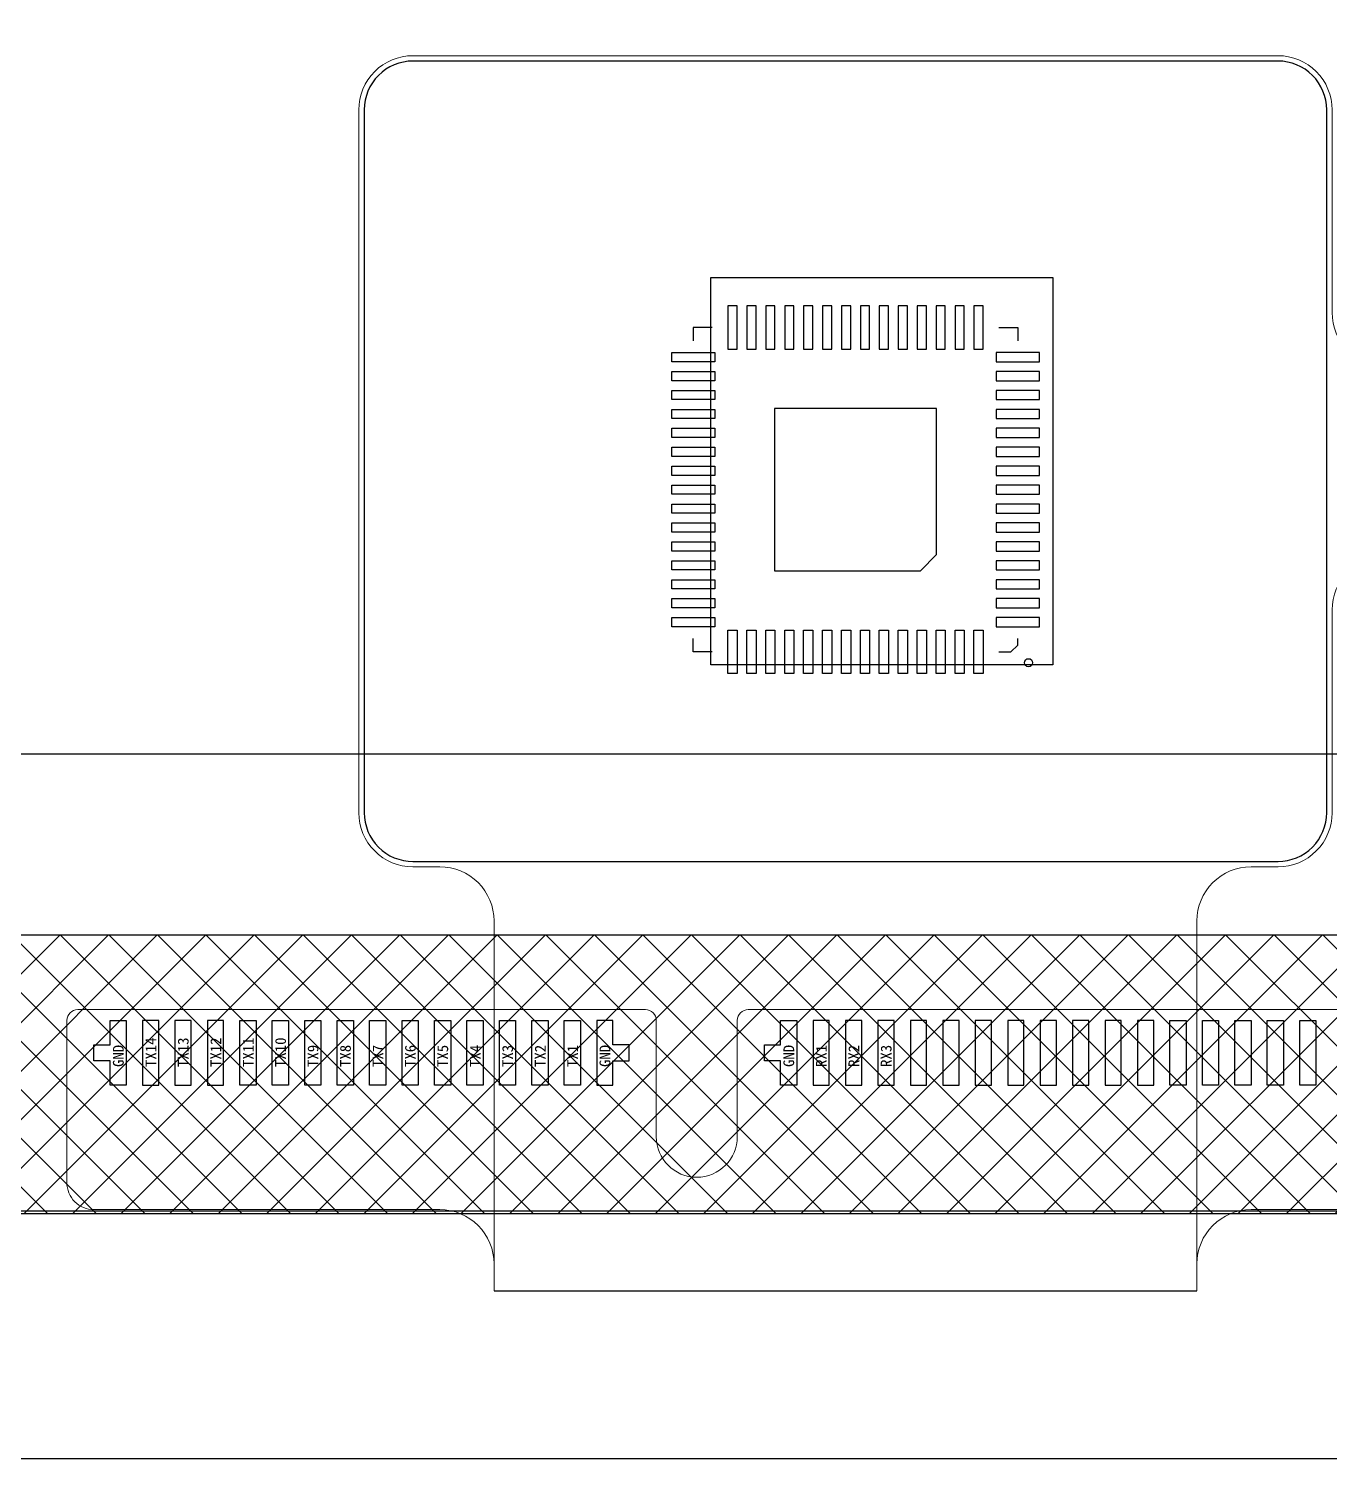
# Model space of a CAD drawing. Header units: millimetres. Extents: x 5678 to 6868, y 431 to 1273.
# Drawn here: x 6555.01 to 6579.07, y 850.63 to 877.07 of the extents above; entities that cross this region are included whole.
import ezdxf

# ---------------------------------------------------------------- set-up
doc = ezdxf.new("R2010")
doc.units = ezdxf.units.MM
doc.layers.add('BOT ITO', color=6, linetype='Continuous', lineweight=9)
doc.layers.add('TP-FPC', color=20, linetype='Continuous', lineweight=9)
for name, color, linetype in [('DIM', 3, 'Continuous'), ('Lens', 6, 'Continuous'), ('sensor OD', 7, 'Continuous')]:
    doc.layers.add(name, color=color, linetype=linetype)
doc.styles.add('黑体', font='simhei.ttf')

# ---------------------------------------------------------------- blocks, each defined once
blk = doc.blocks.new('zw$FAE')
at = {"color": 4, "linetype": 'Continuous'}
blk.add_lwpolyline([(82.05, -0.3), (82.05, -98.9, -0.414214), (81.75, -99.2), (-81.75, -99.2, -0.414214), (-82.05, -98.9), (-82.05, -0.3, -0.414214), (-81.75, 0), (81.75, 0, -0.414214)], format="xyb", close=True, dxfattribs=at)

msp = doc.modelspace()

# ---------------------------------------------------------------- hatches: boundary and pattern name
at = {"layer": 'DIM'}
h = msp.add_hatch(dxfattribs=at)
h.set_pattern_fill('ANSI37', color=252, scale=0.2, style=0)
h.set_pattern_definition([(45, (-2849.8794, 2205.1013), (-0.449012806, 0.449012806), []), (135, (-2849.8794, 2205.1013), (-0.449012806, -0.449012806), [])])
h.paths.add_polyline_path([(6629.0645, 860.3058), (6629.0645, 855.1458), (6694.0364, 855.1458), (6694.0364, 855.9508), (6690.329, 860.3058)])
h.paths.add_polyline_path([(6595.3433, 855.1458), (6595.3433, 860.3058), (6533.7337, 860.3058), (6529.8364, 855.9508), (6529.8364, 855.1458)])

# ---------------------------------------------------------------- linework, layer by layer
at = {"color": 6}
msp.add_lwpolyline([(6525.6164, 958.2058), (6525.6164, 855.6258, 0.4142136), (6530.6164, 850.6258), (6696.4964, 850.6258, 0.4142136), (6701.4964, 855.6258), (6701.4964, 958.2058, 0.4142136), (6696.4964, 963.2058), (6530.6164, 963.2058, 0.4142136)], format="xyb", close=True, dxfattribs=at)
msp.add_lwpolyline([(6579.0164, 862.5658), (6579.0164, 875.5658, 0.4142136), (6578.1164, 876.4658), (6562.1164, 876.4658, 0.4142136), (6561.2164, 875.5658), (6561.2164, 862.5658, 0.4142136), (6562.1164, 861.6658), (6578.1164, 861.6658, 0.4142136)], format="xyb", close=True)
msp.add_lwpolyline([(6567.6235, 872.4644), (6573.9522, 872.4644), (6573.9522, 865.299), (6567.6235, 865.299)], close=True)
at = {"color": 3}
for points in [[(6567.9425, 871.14), (6568.1125, 871.14), (6568.1125, 871.94), (6567.9425, 871.94)], [(6568.2925, 871.14), (6568.4625, 871.14), (6568.4625, 871.94), (6568.2925, 871.94)], [(6568.6425, 871.14), (6568.8125, 871.14), (6568.8125, 871.94), (6568.6425, 871.94)], [(6568.9925, 871.14), (6569.1625, 871.14), (6569.1625, 871.94), (6568.9925, 871.94)], [(6569.3425, 871.14), (6569.5125, 871.14), (6569.5125, 871.94), (6569.3425, 871.94)], [(6569.6925, 871.14), (6569.8625, 871.14), (6569.8625, 871.94), (6569.6925, 871.94)], [(6570.0425, 871.14), (6570.2125, 871.14), (6570.2125, 871.94), (6570.0425, 871.94)], [(6570.3925, 871.14), (6570.5625, 871.14), (6570.5625, 871.94), (6570.3925, 871.94)], [(6570.7425, 871.14), (6570.9125, 871.14), (6570.9125, 871.94), (6570.7425, 871.94)], [(6571.0925, 871.14), (6571.2625, 871.14), (6571.2625, 871.94), (6571.0925, 871.94)], [(6571.4425, 871.14), (6571.6125, 871.14), (6571.6125, 871.94), (6571.4425, 871.94)], [(6571.7925, 871.14), (6571.9625, 871.14), (6571.9625, 871.94), (6571.7925, 871.94)], [(6572.1425, 871.14), (6572.3125, 871.14), (6572.3125, 871.94), (6572.1425, 871.94)], [(6572.4925, 871.14), (6572.6625, 871.14), (6572.6625, 871.94), (6572.4925, 871.94)], [(6567.7025, 871.075), (6567.7025, 870.905), (6566.9025, 870.905), (6566.9025, 871.075)], [(6572.9025, 871.075), (6572.9025, 870.905), (6573.7025, 870.905), (6573.7025, 871.075)], [(6567.7025, 870.725), (6567.7025, 870.555), (6566.9025, 870.555), (6566.9025, 870.725)], [(6572.9025, 870.725), (6572.9025, 870.555), (6573.7025, 870.555), (6573.7025, 870.725)], [(6567.7025, 870.375), (6567.7025, 870.205), (6566.9025, 870.205), (6566.9025, 870.375)], [(6572.9025, 870.375), (6572.9025, 870.205), (6573.7025, 870.205), (6573.7025, 870.375)], [(6567.7025, 870.025), (6567.7025, 869.855), (6566.9025, 869.855), (6566.9025, 870.025)], [(6571.8025, 870.04), (6568.8025, 870.04), (6568.8025, 867.04), (6571.5025, 867.04), (6571.8025, 867.34)], [(6572.9025, 870.025), (6572.9025, 869.855), (6573.7025, 869.855), (6573.7025, 870.025)], [(6567.7025, 869.675), (6567.7025, 869.505), (6566.9025, 869.505), (6566.9025, 869.675)], [(6572.9025, 869.675), (6572.9025, 869.505), (6573.7025, 869.505), (6573.7025, 869.675)], [(6567.7025, 869.325), (6567.7025, 869.155), (6566.9025, 869.155), (6566.9025, 869.325)], [(6572.9025, 869.325), (6572.9025, 869.155), (6573.7025, 869.155), (6573.7025, 869.325)], [(6567.7025, 868.975), (6567.7025, 868.805), (6566.9025, 868.805), (6566.9025, 868.975)], [(6572.9025, 868.975), (6572.9025, 868.805), (6573.7025, 868.805), (6573.7025, 868.975)], [(6567.7025, 868.625), (6567.7025, 868.455), (6566.9025, 868.455), (6566.9025, 868.625)], [(6572.9025, 868.625), (6572.9025, 868.455), (6573.7025, 868.455), (6573.7025, 868.625)], [(6567.7025, 868.275), (6567.7025, 868.105), (6566.9025, 868.105), (6566.9025, 868.275)], [(6572.9025, 868.275), (6572.9025, 868.105), (6573.7025, 868.105), (6573.7025, 868.275)], [(6567.7025, 867.925), (6567.7025, 867.755), (6566.9025, 867.755), (6566.9025, 867.925)], [(6572.9025, 867.925), (6572.9025, 867.755), (6573.7025, 867.755), (6573.7025, 867.925)], [(6567.7025, 867.575), (6567.7025, 867.405), (6566.9025, 867.405), (6566.9025, 867.575)], [(6572.9025, 867.575), (6572.9025, 867.405), (6573.7025, 867.405), (6573.7025, 867.575)], [(6567.7025, 867.225), (6567.7025, 867.055), (6566.9025, 867.055), (6566.9025, 867.225)], [(6572.9025, 867.225), (6572.9025, 867.055), (6573.7025, 867.055), (6573.7025, 867.225)], [(6567.7025, 866.875), (6567.7025, 866.705), (6566.9025, 866.705), (6566.9025, 866.875)], [(6572.9025, 866.875), (6572.9025, 866.705), (6573.7025, 866.705), (6573.7025, 866.875)], [(6567.7025, 866.525), (6567.7025, 866.355), (6566.9025, 866.355), (6566.9025, 866.525)], [(6572.9025, 866.525), (6572.9025, 866.355), (6573.7025, 866.355), (6573.7025, 866.525)], [(6567.7025, 866.175), (6567.7025, 866.005), (6566.9025, 866.005), (6566.9025, 866.175)], [(6572.9025, 866.175), (6572.9025, 866.005), (6573.7025, 866.005), (6573.7025, 866.175)], [(6567.9425, 865.94), (6568.1125, 865.94), (6568.1125, 865.14), (6567.9425, 865.14)], [(6568.2925, 865.94), (6568.4625, 865.94), (6568.4625, 865.14), (6568.2925, 865.14)], [(6568.6425, 865.94), (6568.8125, 865.94), (6568.8125, 865.14), (6568.6425, 865.14)], [(6568.9925, 865.94), (6569.1625, 865.94), (6569.1625, 865.14), (6568.9925, 865.14)], [(6569.3425, 865.94), (6569.5125, 865.94), (6569.5125, 865.14), (6569.3425, 865.14)], [(6569.6925, 865.94), (6569.8625, 865.94), (6569.8625, 865.14), (6569.6925, 865.14)], [(6570.0425, 865.94), (6570.2125, 865.94), (6570.2125, 865.14), (6570.0425, 865.14)], [(6570.3925, 865.94), (6570.5625, 865.94), (6570.5625, 865.14), (6570.3925, 865.14)], [(6570.7425, 865.94), (6570.9125, 865.94), (6570.9125, 865.14), (6570.7425, 865.14)], [(6571.0925, 865.94), (6571.2625, 865.94), (6571.2625, 865.14), (6571.0925, 865.14)], [(6571.4425, 865.94), (6571.6125, 865.94), (6571.6125, 865.14), (6571.4425, 865.14)], [(6571.7925, 865.94), (6571.9625, 865.94), (6571.9625, 865.14), (6571.7925, 865.14)], [(6572.1425, 865.94), (6572.3125, 865.94), (6572.3125, 865.14), (6572.1425, 865.14)], [(6572.4925, 865.94), (6572.6625, 865.94), (6572.6625, 865.14), (6572.4925, 865.14)]]:
    msp.add_lwpolyline(points, close=True, dxfattribs=at)
for points in [[(6567.6525, 871.54), (6567.3025, 871.54), (6567.3025, 871.29)], [(6572.9525, 871.54), (6573.3025, 871.54), (6573.3025, 871.29)], [(6567.6525, 865.54), (6567.3025, 865.54), (6567.3025, 865.79)], [(6572.9525, 865.54), (6573.1775, 865.54), (6573.3025, 865.665), (6573.3025, 865.79)]]:
    msp.add_lwpolyline(points, dxfattribs=at)
at = {"color": 1}
for points in [[(6556.8164, 857.5258), (6556.5164, 857.5258), (6556.5164, 857.9758), (6556.2164, 857.9758), (6556.2164, 858.2758), (6556.5164, 858.2758), (6556.5164, 858.7258), (6556.8164, 858.7258)], [(6565.5164, 857.5258), (6565.8164, 857.5258), (6565.8164, 857.9758), (6566.1164, 857.9758), (6566.1164, 858.2758), (6565.8164, 858.2758), (6565.8164, 858.7258), (6565.5164, 858.7258)], [(6569.2164, 857.5258), (6568.9164, 857.5258), (6568.9164, 857.9758), (6568.6164, 857.9758), (6568.6164, 858.2758), (6568.9164, 858.2758), (6568.9164, 858.7258), (6569.2164, 858.7258)]]:
    msp.add_lwpolyline(points, close=True, dxfattribs=at)
at = {"color": 6}
for points in [[(6557.1164, 857.5258), (6557.4164, 857.5258), (6557.4164, 858.7258), (6557.1164, 858.7258)], [(6557.7164, 857.5258), (6558.0164, 857.5258), (6558.0164, 858.7258), (6557.7164, 858.7258)], [(6558.3164, 857.5258), (6558.6164, 857.5258), (6558.6164, 858.7258), (6558.3164, 858.7258)], [(6559.2164, 857.5258), (6558.9164, 857.5258), (6558.9164, 858.7258), (6559.2164, 858.7258)], [(6559.8164, 857.5258), (6559.5164, 857.5258), (6559.5164, 858.7258), (6559.8164, 858.7258)], [(6560.4164, 857.5258), (6560.1164, 857.5258), (6560.1164, 858.7258), (6560.4164, 858.7258)], [(6561.0164, 857.5258), (6560.7164, 857.5258), (6560.7164, 858.7258), (6561.0164, 858.7258)], [(6561.6164, 857.5258), (6561.3164, 857.5258), (6561.3164, 858.7258), (6561.6164, 858.7258)], [(6562.2164, 857.5258), (6561.9164, 857.5258), (6561.9164, 858.7258), (6562.2164, 858.7258)], [(6562.8164, 857.5258), (6562.5164, 857.5258), (6562.5164, 858.7258), (6562.8164, 858.7258)], [(6563.4164, 857.5258), (6563.1164, 857.5258), (6563.1164, 858.7258), (6563.4164, 858.7258)], [(6564.0164, 857.5258), (6563.7164, 857.5258), (6563.7164, 858.7258), (6564.0164, 858.7258)], [(6564.6164, 857.5258), (6564.3164, 857.5258), (6564.3164, 858.7258), (6564.6164, 858.7258)], [(6565.2164, 857.5258), (6564.9164, 857.5258), (6564.9164, 858.7258), (6565.2164, 858.7258)], [(6569.5164, 857.5258), (6569.8164, 857.5258), (6569.8164, 858.7258), (6569.5164, 858.7258)], [(6570.1164, 857.5258), (6570.4164, 857.5258), (6570.4164, 858.7258), (6570.1164, 858.7258)], [(6570.7164, 857.5258), (6571.0164, 857.5258), (6571.0164, 858.7258), (6570.7164, 858.7258)], [(6571.3164, 857.5258), (6571.6164, 857.5258), (6571.6164, 858.7258), (6571.3164, 858.7258)], [(6571.9164, 857.5258), (6572.2164, 857.5258), (6572.2164, 858.7258), (6571.9164, 858.7258)], [(6572.5164, 857.5258), (6572.8164, 857.5258), (6572.8164, 858.7258), (6572.5164, 858.7258)], [(6573.1164, 857.5258), (6573.4164, 857.5258), (6573.4164, 858.7258), (6573.1164, 858.7258)], [(6573.7164, 857.5258), (6574.0164, 857.5258), (6574.0164, 858.7258), (6573.7164, 858.7258)], [(6574.3164, 857.5258), (6574.6164, 857.5258), (6574.6164, 858.7258), (6574.3164, 858.7258)], [(6574.9164, 857.5258), (6575.2164, 857.5258), (6575.2164, 858.7258), (6574.9164, 858.7258)], [(6575.5164, 857.5258), (6575.8164, 857.5258), (6575.8164, 858.7258), (6575.5164, 858.7258)], [(6576.4164, 857.5258), (6576.1164, 857.5258), (6576.1164, 858.7258), (6576.4164, 858.7258)], [(6577.0164, 857.5258), (6576.7164, 857.5258), (6576.7164, 858.7258), (6577.0164, 858.7258)], [(6577.6164, 857.5258), (6577.3164, 857.5258), (6577.3164, 858.7258), (6577.6164, 858.7258)], [(6578.2164, 857.5258), (6577.9164, 857.5258), (6577.9164, 858.7258), (6578.2164, 858.7258)], [(6578.8164, 857.5258), (6578.5164, 857.5258), (6578.5164, 858.7258), (6578.8164, 858.7258)]]:
    msp.add_lwpolyline(points, close=True, dxfattribs=at)
at = {"color": 3}
msp.add_circle((6573.5025, 865.34), 0.075, dxfattribs=at)
at = {"layer": 'DIM', "color": 252}
msp.add_lwpolyline([(6534.8698, 860.3058), (6595.3433, 860.3058), (6595.3433, 855.1458), (6529.8364, 855.1458), (6529.8364, 855.9508), (6534.8698, 860.3058)], dxfattribs=at)
at = {"layer": 'Lens'}
msp.add_lwpolyline([(6690.9636, 950.1758), (6536.1492, 950.1758), (6536.1492, 863.6558), (6690.9636, 863.6558)], close=True, dxfattribs=at)
at = {"layer": 'sensor OD', "color": 2}
msp.add_line((6563.6164, 853.7258), (6576.6164, 853.7258), dxfattribs=at)
at = {"layer": 'TP-FPC', "color": 42}
for points in [[(6563.6164, 853.7258), (6563.6164, 860.5658, 0.4142136), (6562.6164, 861.5658), (6562.1164, 861.5658, -0.4142136), (6561.1164, 862.5658), (6561.1164, 875.5658, -0.4142136), (6562.1164, 876.5658), (6578.1164, 876.5658, -0.4142136), (6579.1164, 875.5658), (6579.1164, 871.8158, 0.4142136), (6580.1164, 870.8158), (6587.9164, 870.8158, -0.4142136), (6588.1164, 870.6158), (6588.1164, 867.5158, -0.4142136), (6587.9164, 867.3158), (6580.1164, 867.3158, 0.4142136), (6579.1164, 866.3158), (6579.1164, 862.5658, -0.4142136), (6578.1164, 861.5658), (6577.6164, 861.5658, 0.4142136), (6576.6164, 860.5658), (6576.6164, 853.7258)], [(6576.6164, 853.7258), (6576.6164, 854.2258, -0.4142136), (6577.6164, 855.2258), (6585.7164, 855.2258, 0.4142136), (6586.2164, 855.7258), (6586.2164, 858.7258, 0.4142136), (6586.0164, 858.9258), (6568.3164, 858.9258, 0.4142136), (6568.1164, 858.7258), (6568.1164, 856.5758, -1), (6566.6164, 856.5758), (6566.6164, 858.7258, 0.4142136), (6566.4164, 858.9258), (6555.9164, 858.9258, 0.4142136), (6555.7164, 858.7258), (6555.7164, 855.7258, 0.4142136), (6556.2164, 855.2258), (6562.6164, 855.2258, -0.4142136), (6563.6164, 854.2258), (6563.6164, 853.7258)]]:
    msp.add_lwpolyline(points, format="xyb", dxfattribs=at)

# ---------------------------------------------------------------- block references
at = {"color": 7}
msp.add_blockref('zw$FAE', (6611.9364, 954.3958), dxfattribs=at)

# ---------------------------------------------------------------- texts
at = {"layer": 'BOT ITO', "char_height": 0.2, "width": 0.239859, "attachment_point": 7, "rotation": 90, "style": '黑体'}
for s, insert in [('{\\C0;TX14}', (6557.3712, 857.8652)), ('{\\C0;TX13}', (6557.9712, 857.8652)), ('{\\C0;TX12}', (6558.5712, 857.8652)), ('{\\C0;TX11}', (6559.1712, 857.8652)), ('{\\C0;TX10}', (6559.7712, 857.8652)), ('{\\C0;TX9}', (6560.3712, 857.8652)), ('{\\C0;TX8}', (6560.9712, 857.8652)), ('{\\C0;TX7}', (6561.5712, 857.8652)), ('{\\C0;TX6}', (6562.1712, 857.8652)), ('{\\C0;TX5}', (6562.7712, 857.8652)), ('{\\C0;TX4}', (6563.3712, 857.8652)), ('{\\C0;TX3}', (6563.9712, 857.8652)), ('{\\C0;TX2}', (6564.5712, 857.8652)), ('{\\C0;TX1}', (6565.1712, 857.8652)), ('{\\C0;RX1}', (6569.7712, 857.8652)), ('{\\C0;RX2}', (6570.3712, 857.8652)), ('{\\C0;RX3}', (6570.9712, 857.8652))]:
    msp.add_mtext(s, dxfattribs=dict(at, insert=insert))
at = {"layer": 'BOT ITO', "color": 3, "char_height": 0.2, "width": 0.239859, "attachment_point": 7, "rotation": 90, "style": '黑体'}
for insert in [(6556.7712, 857.8652), (6565.7712, 857.8652), (6569.1712, 857.8652)]:
    msp.add_mtext('GND', dxfattribs=dict(at, insert=insert))

doc.saveas('drawing.dxf')
